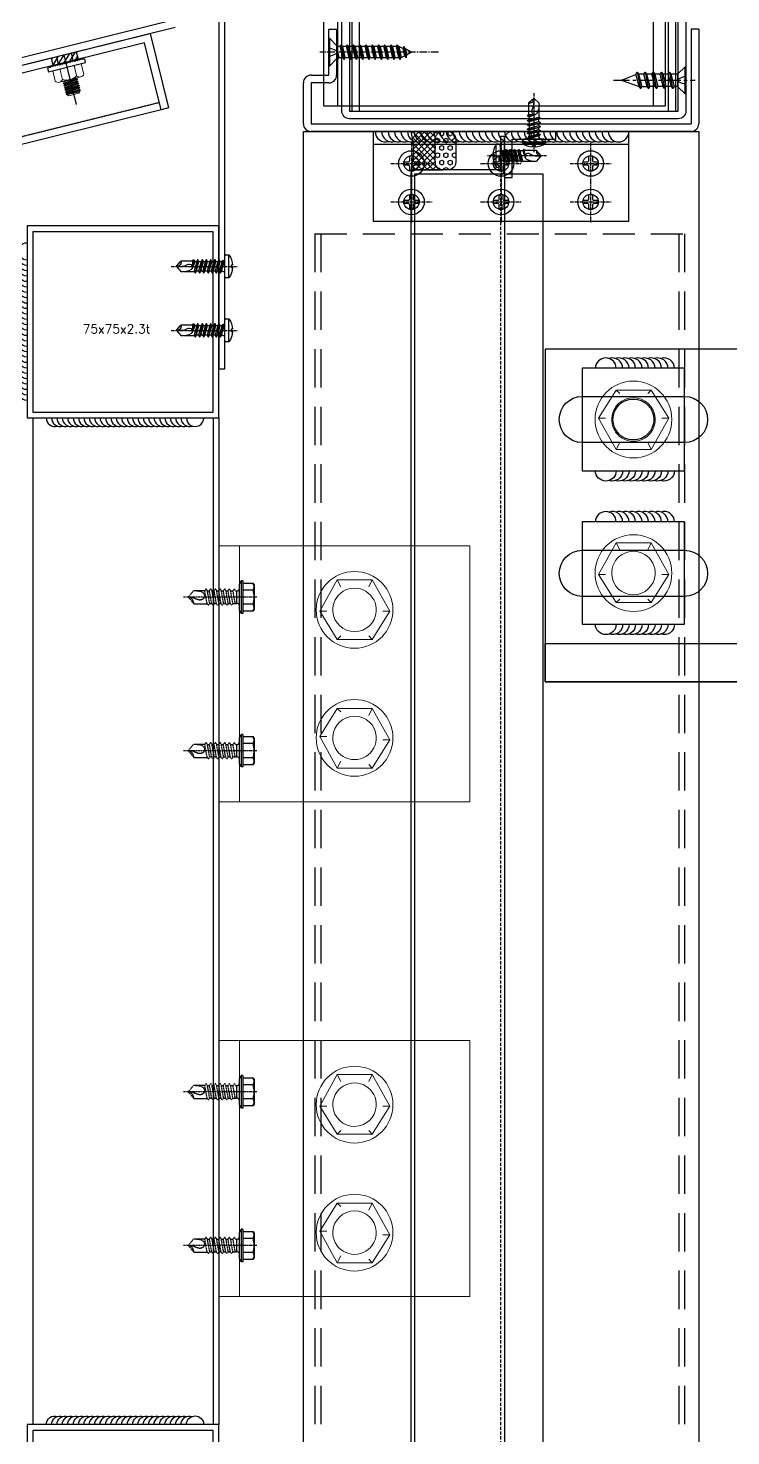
# Model space of a CAD drawing. Extents: x -3378 to 102197, y -3799 to 48702.
# Drawn here: x 85750 to 86024, y 28489 to 29038 of the extents above; entities that cross this region are included whole.
import ezdxf

# ---------------------------------------------------------------- set-up
doc = ezdxf.new("R2010")
doc.units = 0
for name, pattern in [('CEN1', [9, 6, -1, 1, -1]), ('CENTER', [2, 1.25, -0.25, 0.25, -0.25]), ('HIDDEN', [0.375, 0.25, -0.125])]:
    doc.linetypes.add(name, pattern=pattern)
for name, color, linetype in [('11', 11, 'Continuous'), ('24WELD', 55, 'Continuous'), ('3', 3, 'Continuous'), ('4', 4, 'Continuous'), ('6', 6, 'Continuous'), ('AC-CL', 14, 'CENTER'), ('AC-HIDDEN', 8, 'HIDDEN'), ('ARR', 6, 'Continuous'), ('BCM-DIM', 54, 'Continuous'), ('BCM-draft', 252, 'Continuous'), ('BCM-EXT', 2, 'Continuous'), ('BCM-SIL', 8, 'Continuous'), ('CENTER', 4, 'CENTER'), ('CL', 14, 'CENTER'), ('GM_SECT_15', 15, 'Continuous'), ('REFL', 8, 'Continuous'), ('不鏽鋼板S.S.PANEL', 30, 'Continuous'), ('填縫物 SEALANT', 1, 'Continuous'), ('泡棉', 8, 'Continuous'), ('矽利康', 9, 'Continuous'), ('螺絲 固定五金 FASTENERS', 124, 'Continuous'), ('螺絲、螺栓', 4, 'Continuous'), ('視覺模型鋁擠型暫替', 4, 'Continuous'), ('金屬面材 METAL PANEL', 2, 'Continuous'), ('隔熱材 INSULATION', 9, 'HIDDEN'), ('隱藏線 HIDDEN', 8, 'HIDDEN')]:
    doc.layers.add(name, color=color, linetype=linetype)
doc.layers.add('12', color=3, linetype='Continuous', lineweight=9)
doc.layers.add('BCM-STL', color=1, linetype='Continuous', lineweight=5)
doc.layers.add('不顯示', color=254, linetype='Continuous', plot=False)
doc.styles.add('DIM', font='simplex.shx', dxfattribs={"bigfont": 'chineset.shx'})

# ---------------------------------------------------------------- blocks, each defined once
blk = doc.blocks.new('A$C20AE7E0D')
at = {"layer": 'ARR', "color": 0, "linetype": 'CENTER', "ltscale": 0.87}
blk.add_line((21, 0), (-5.1, 0), dxfattribs=at)
at = {"layer": 'ARR', "color": 0, "linetype": 'ByBlock', "ltscale": 0.3}
for p, q in [((-1.61, -4.5), (-1.61, 4.5)), ((0.5, 2.24), (1.14, 1.9)), ((0.72, 2.13), (1.65, -2.5)), ((1.89, 1.9), (1.14, 1.9)), ((2.24, 2.5), (3.24, -2.5)), ((3.48, 1.9), (2.73, 1.9)), ((3.83, 2.5), (4.83, -2.5)), ((5.07, 1.9), (4.32, 1.9)), ((5.42, 2.5), (6.42, -2.5)), ((6.81, 1.9), (5.91, 1.9)), ((7.16, 2.5), (8.16, -2.5)), ((8.4, 1.9), (7.65, 1.9)), ((8.75, 2.5), (9.75, -2.5)), ((10.14, 1.9), (9.24, 1.9)), ((10.49, 2.5), (11.49, -2.5)), ((11.73, 1.9), (10.98, 1.9)), ((12.08, 2.5), (12.7, -0.6)), ((17.12, 2.1), (12.46, 2.1)), ((18.83, 0.06), (17.12, 2.1)), ((18.83, 0.06), (18.95, 0.06)), ((19, -0.01), (19, 0.01)), ((2.14, -1.9), (2.89, -1.9)), ((3.73, -1.9), (4.48, -1.9)), ((5.32, -1.9), (6.07, -1.9)), ((6.91, -1.9), (7.81, -1.9)), ((8.65, -1.9), (9.4, -1.9)), ((10.24, -1.9), (11.14, -1.9)), ((11.87, -2.1), (15.91, -2.1)), ((18.83, -0.06), (17.12, -2.1)), ((18.83, -0.06), (18.95, -0.06))]:
    blk.add_line(p, q, dxfattribs=at)
blk.add_lwpolyline([(-2.98, -0.5, 0.134476), (-1.61, -4.5), (-0.58, -4.5, 0.198912), (-0.44, -4.44), (-0.06, -4.06, 0.198912), (0, -3.92), (0, 3.92, 0.198912), (-0.06, 4.06), (-0.44, 4.44, 0.198912), (-0.58, 4.5), (-1.61, 4.5, 0.134562), (-2.98, 0.5), (-2.48, 0.5), (-2.48, -0.5), (-2.98, -0.5)], format="xyb", dxfattribs=at)
blk.add_lwpolyline([(1.14, 1.9), (2.14, -1.9), (1.8, -2.5), (1.65, -2.5), (1.3, -1.9), (0.3, 1.9), (0.5, 2.24)], dxfattribs=at)
for points in [[(3.24, -2.5), (2.89, -1.9), (1.89, 1.9), (2.24, 2.5), (2.39, 2.5), (2.73, 1.9), (3.73, -1.9), (3.39, -2.5)], [(4.83, -2.5), (4.48, -1.9), (3.48, 1.9), (3.83, 2.5), (3.98, 2.5), (4.32, 1.9), (5.32, -1.9), (4.98, -2.5)], [(6.42, -2.5), (6.07, -1.9), (5.07, 1.9), (5.42, 2.5), (5.57, 2.5), (5.91, 1.9), (6.91, -1.9), (6.57, -2.5)], [(8.16, -2.5), (7.81, -1.9), (6.81, 1.9), (7.16, 2.5), (7.31, 2.5), (7.65, 1.9), (8.65, -1.9), (8.31, -2.5)], [(9.75, -2.5), (9.4, -1.9), (8.4, 1.9), (8.75, 2.5), (8.9, 2.5), (9.24, 1.9), (10.24, -1.9), (9.9, -2.5)], [(11.49, -2.5), (11.14, -1.9), (10.14, 1.9), (10.49, 2.5), (10.64, 2.5), (10.98, 1.9), (11.98, -1.9), (11.64, -2.5)], [(12.08, 2.5), (11.73, 1.9), (12.7, -0.6), (12.46, 2.1), (12.23, 2.5)]]:
    blk.add_lwpolyline(points, close=True, dxfattribs=at)
for centre, radius, start, end in [((0.67, 3.07), 0.874, 220.3388, 257.7802), ((13.86, -0.29), 1.2, 56.152, 236.152), ((17.85, 6.88), 7.01, 241.6458, 278.008), ((18.9, 1.75), 1.82, 168.8617, 267.6865), ((18.95, 0.01), 0.05, 0, 90), ((1.17, -3.34), 1.44, 84.7312, 144.22), ((16.52, 4.88), 7.01, 241.6458, 274.9541), ((18.95, -0.01), 0.05, 270, 0)]:
    blk.add_arc(centre, radius, start, end, dxfattribs=at)
blk = doc.blocks.new('*U77')
at = {"color": 0, "linetype": 'ByBlock'}
blk.add_blockref('A$C20AE7E0D', (0, 0), dxfattribs=at)
blk = doc.blocks.new('*u55')
at = {"layer": '泡棉'}
h = blk.add_hatch(dxfattribs=at)
h.set_pattern_fill('HEX', color=256, scale=0.3)
h.set_pattern_definition([(0, (-4141.5022, 978.2385), (0, 1.6497784), [0.9525, -1.905]), (120, (-4141.5022, 978.2385), (-1.42875, -0.8248892), [0.9525, -1.905]), (60, (-4140.5497, 978.2385), (-1.42875, 0.8248892), [0.9525, -1.905])])
edge = h.paths.add_edge_path()
edge.add_line((-12, 9.53), (-3, 9.53))
edge.add_arc((-3, 12.53), 3, 270, 360)
edge.add_line((0, 12.53), (0, 14.53))
edge.add_arc((-3, 14.53), 3, 0, 90)
edge.add_line((-3, 17.53), (-12, 17.53))
edge.add_arc((-12, 14.53), 3, 90, 180)
edge.add_line((-15, 14.53), (-15, 12.53))
edge.add_arc((-12, 12.53), 3, 180, 270)
at = {"layer": '矽利康'}
h = blk.add_hatch(dxfattribs=at)
h.set_pattern_fill('ANSI37', color=256, scale=0.5, style=0)
h.set_pattern_definition([(45, (-4141.5022, 978.2385), (-1.122532, 1.122532), []), (135, (-4141.5022, 978.2385), (-1.122532, -1.122532), [])])
edge = h.paths.add_edge_path()
edge.add_arc((-7.73, -32.06), 32.98, 76.4372, 103.5628)
edge.add_arc((-16.6, 1.13), 1.6, 315, 360)
edge.add_line((-15, 1.13), (-15, 12.53))
edge.add_arc((-12, 12.53), 3, 180, 270)
edge.add_line((-12, 9.53), (-3, 9.53))
edge.add_arc((-3, 12.53), 3, 270, 360)
edge.add_line((0, 12.53), (0, 0))
at = {"layer": '泡棉'}
blk.add_lwpolyline([(-12, 9.53), (-3, 9.53, 0.414214), (0, 12.53), (0, 14.53, 0.414214), (-3, 17.53), (-12, 17.53, 0.414214), (-15, 14.53), (-15, 12.53, 0.414214)], format="xyb", close=True, dxfattribs=at)
at = {"layer": '矽利康'}
blk.add_lwpolyline([(0, 0, 0.118914), (-15.47, 0, 0.198912), (-15, 1.13), (-15, 12.53, 0.414214), (-12, 9.53), (-3, 9.53, 0.414214), (0, 12.53)], format="xyb", close=True, dxfattribs=at)
blk = doc.blocks.new('M5x16圓頭自攻')
at = {"layer": 'ARR', "color": 0, "linetype": 'CENTER', "ltscale": 0.87}
blk.add_line((18, 0), (-5.1, 0), dxfattribs=at)
at = {"layer": 'ARR', "color": 0, "linetype": 'ByBlock', "ltscale": 0.3}
for p, q in [((-1.61, -4.5), (-1.61, 4.5)), ((0.5, 2.24), (1.14, 1.9)), ((0.72, 2.13), (1.65, -2.5)), ((1.89, 1.9), (1.14, 1.9)), ((2.24, 2.5), (3.24, -2.5)), ((3.48, 1.9), (2.73, 1.9)), ((3.83, 2.5), (4.83, -2.5)), ((5.07, 1.9), (4.32, 1.9)), ((5.42, 2.5), (6.42, -2.5)), ((6.81, 1.9), (5.91, 1.9)), ((7.16, 2.5), (8.16, -2.5)), ((8.4, 1.9), (7.65, 1.9)), ((8.73, 1.9), (7.98, 1.9)), ((9.08, 2.5), (9.7, -0.6)), ((14.12, 2.1), (9.46, 2.1)), ((15.83, 0.06), (14.12, 2.1)), ((15.83, 0.06), (15.95, 0.06)), ((16, -0.01), (16, 0.01)), ((2.14, -1.9), (2.89, -1.9)), ((3.73, -1.9), (4.48, -1.9)), ((5.32, -1.9), (6.07, -1.9)), ((6.91, -1.9), (7.81, -1.9)), ((8.54, -2.1), (12.91, -2.1)), ((15.83, -0.06), (14.12, -2.1)), ((15.83, -0.06), (15.95, -0.06))]:
    blk.add_line(p, q, dxfattribs=at)
blk.add_lwpolyline([(-2.98, -0.5, 0.134476), (-1.61, -4.5), (-0.58, -4.5, 0.198912), (-0.44, -4.44), (-0.06, -4.06, 0.198912), (0, -3.92), (0, 3.92, 0.198912), (-0.06, 4.06), (-0.44, 4.44, 0.198912), (-0.58, 4.5), (-1.61, 4.5, 0.134562), (-2.98, 0.5), (-2.48, 0.5), (-2.48, -0.5), (-2.98, -0.5)], format="xyb", dxfattribs=at)
blk.add_lwpolyline([(1.14, 1.9), (2.14, -1.9), (1.8, -2.5), (1.65, -2.5), (1.3, -1.9), (0.3, 1.9), (0.5, 2.24)], dxfattribs=at)
for points in [[(3.24, -2.5), (2.89, -1.9), (1.89, 1.9), (2.24, 2.5), (2.39, 2.5), (2.73, 1.9), (3.73, -1.9), (3.39, -2.5)], [(4.83, -2.5), (4.48, -1.9), (3.48, 1.9), (3.83, 2.5), (3.98, 2.5), (4.32, 1.9), (5.32, -1.9), (4.98, -2.5)], [(6.42, -2.5), (6.07, -1.9), (5.07, 1.9), (5.42, 2.5), (5.57, 2.5), (5.91, 1.9), (6.91, -1.9), (6.57, -2.5)], [(8.16, -2.5), (7.81, -1.9), (6.81, 1.9), (7.16, 2.5), (7.31, 2.5), (7.65, 1.9), (8.65, -1.9), (8.31, -2.5)], [(9.08, 2.5), (8.73, 1.9), (9.7, -0.6), (9.46, 2.1), (9.23, 2.5)]]:
    blk.add_lwpolyline(points, close=True, dxfattribs=at)
for centre, radius, start, end in [((0.67, 3.07), 0.874, 220.3388, 257.7802), ((10.86, -0.29), 1.2, 56.152, 236.152), ((14.85, 6.88), 7.01, 241.6458, 278.008), ((15.9, 1.75), 1.82, 168.8617, 267.6865), ((15.95, 0.01), 0.05, 0, 90), ((1.17, -3.34), 1.44, 84.7312, 144.22), ((13.52, 4.88), 7.01, 241.6458, 274.9541), ((15.95, -0.01), 0.05, 270, 0)]:
    blk.add_arc(centre, radius, start, end, dxfattribs=at)
blk = doc.blocks.new('*U255')
blk.add_blockref('M5x16圓頭自攻', (0, 0))
blk = doc.blocks.new('*U748')
at = {"layer": 'BCM-draft', "linetype": 'HIDDEN', "ltscale": 5}
blk.add_line((16.6, 35), (646.73, 35), dxfattribs=at)
at = {"layer": 'BCM-draft'}
blk.add_lwpolyline([(16.6, 36.6), (646.73, 36.6)], dxfattribs=at)
at = {"layer": '不鏽鋼板S.S.PANEL'}
blk.add_lwpolyline([(648.33, 1.6), (648.33, 35), (661.33, 35), (661.33, 36.6), (648.33, 36.6, 0.414214), (646.73, 35), (646.73, 1.6), (16.6, 1.6), (16.6, 35, 0.414214), (15, 36.6), (2, 36.6), (2, 35), (15, 35), (15, 1.6, 0.414214), (16.6, 0), (646.73, 0, 0.414214)], format="xyb", close=True, dxfattribs=at)
at = {"layer": '金屬面材 METAL PANEL'}
blk.add_lwpolyline([(18, 39.6), (3, 39.6), (3, 56.6), (0, 56.6), (0, 39.6, 0.414214), (3, 36.6), (18, 36.6)], format="xyb", close=True, dxfattribs=at)
at = {"layer": '隔熱材 INSULATION', "const_width": 0.2}
blk.add_lwpolyline([(646.73, 35), (646.73, 51.6), (16.6, 51.6), (16.6, 35)], dxfattribs=at)
at = {"layer": '隔熱材 INSULATION'}
blk.add_lwpolyline([(646.73, 1.6), (16.6, 1.6), (16.6, 51.6), (646.73, 51.6)], close=True, dxfattribs=at)
at = {"layer": '填縫物 SEALANT', "extrusion": (0, 0, -1), "zscale": -1}
blk.add_blockref('*u55', (0, 0), dxfattribs=at)
at = {"layer": '螺絲 固定五金 FASTENERS'}
for p, rotation in [((3, 48.1), 180), ((9.5, 35), 90)]:
    blk.add_blockref('*U255', p, dxfattribs=dict(at, rotation=rotation))
blk = doc.blocks.new('*u927')
at = {"layer": 'CENTER', "color": 0, "ltscale": 5}
blk.add_line((28.28, 0), (-3.62, 0), dxfattribs=at)
at = {"layer": '螺絲、螺栓', "color": 0, "linetype": 'ByBlock', "ltscale": 0.2}
for p, q in [((0.3, 5.3), (0.3, -5.3)), ((3.1, 2.5), (3.1, -2.5)), ((3.1, 2.39), (4.64, 2.39)), ((5.08, 3.15), (6.34, -3.15)), ((5.7, 2.39), (7.79, 2.39)), ((8.23, 3.15), (9.49, -3.15)), ((8.85, 2.39), (10.94, 2.39)), ((11.38, 3.15), (12.64, -3.15)), ((12, 2.39), (14.09, 2.39)), ((14.53, 3.15), (15.79, -3.15)), ((17.24, 2.39), (15.15, 2.39)), ((17.68, 3.15), (18.94, -3.15)), ((18.17, 2.61), (24.84, 0.24)), ((3.1, -2.39), (5.9, -2.39)), ((6.96, -2.39), (9.05, -2.39)), ((10.11, -2.39), (12.2, -2.39)), ((13.26, -2.39), (15.35, -2.39)), ((16.41, -2.39), (18.5, -2.39)), ((24.84, -0.23), (19.52, -2.25))]:
    blk.add_line(p, q, dxfattribs=at)
blk.add_lwpolyline([(3.1, -2.5), (0.3, -5.3), (0, -5.3), (0, 5.3), (0.3, 5.3), (3.1, 2.5)], dxfattribs=at)
blk.add_lwpolyline([(0, 1.61, -0.048054), (2.67, 0.68, -0.292428), (3.1, 0, -0.292428), (2.67, -0.68, -0.048054), (0, -1.61, -0.048054)], format="xyb", dxfattribs=at)
for points in [[(6.34, -3.15), (5.9, -2.39), (4.64, 2.39), (5.08, 3.15), (5.27, 3.15), (5.7, 2.39), (6.96, -2.39), (6.53, -3.15)], [(9.49, -3.15), (9.05, -2.39), (7.79, 2.39), (8.23, 3.15), (8.42, 3.15), (8.85, 2.39), (10.11, -2.39), (9.68, -3.15)], [(12.64, -3.15), (12.2, -2.39), (10.94, 2.39), (11.38, 3.15), (11.57, 3.15), (12, 2.39), (13.26, -2.39), (12.83, -3.15)], [(15.79, -3.15), (15.35, -2.39), (14.09, 2.39), (14.53, 3.15), (14.72, 3.15), (15.15, 2.39), (16.41, -2.39), (15.98, -3.15)], [(18.94, -3.15), (18.5, -2.39), (17.24, 2.39), (17.68, 3.15), (17.87, 3.15), (18.3, 2.39), (19.56, -2.39), (19.13, -3.15)]]:
    blk.add_lwpolyline(points, close=True, dxfattribs=at)
blk.add_arc((24.75, 0), 0.252, 292.1627, 69.4623, dxfattribs=at)
blk = doc.blocks.new('*U929')
blk.add_blockref('*u927', (0, 0))
blk = doc.blocks.new('下水槽料')
at = {"layer": 'BCM-DIM', "linetype": 'Continuous'}
h = blk.add_hatch(dxfattribs=at)
h.set_pattern_fill('ANSI37', color=256, scale=10, angle=45)
h.set_pattern_definition([(90, (-95148.0597, -997857.4866), (-1.25, 0), []), (180, (-95148.0597, -997857.4866), (-1e-16, -1.25), [])])
h.paths.add_polyline_path([(-154.38, 0), (-162.38, 0), (-162.38, -22), (-154.38, -22)])
at = {"layer": '泡棉'}
h = blk.add_hatch(dxfattribs=at)
h.set_pattern_fill('HEX', color=256, scale=0.3, angle=90)
h.set_pattern_definition([(90, (0.1197, -78.6612), (-1.649778, 1e-16), [0.9525, -1.905]), (210, (0.1197, -78.6612), (0.824889, -1.42875), [0.9525, -1.905]), (150, (0.1197, -77.7087), (-0.824889, -1.42875), [0.9525, -1.905])])
h.paths.add_polyline_path([(-154.38, -22), (-162.38, -22), (-162.38, -37), (-154.38, -37)])
at = {"layer": 'BCM-DIM', "linetype": 'Continuous'}
for p, q in [((-154.5, 0), (-162.5, 0)), ((-154.38, -22), (-162.38, -22))]:
    blk.add_line(p, q, dxfattribs=at)
at = {"layer": '泡棉'}
blk.add_lwpolyline([(-154.38, -37), (-162.38, -37), (-162.38, -22), (-154.38, -22)], close=True, dxfattribs=at)
at = {"layer": '視覺模型鋁擠型暫替', "linetype": 'Continuous'}
for points in [[(-8, -17.18), (-5, -14.5), (-5, -20)], [(-8, -22.82), (-5, -25.5), (-5, -20)]]:
    blk.add_lwpolyline(points, dxfattribs=at)
at = {"layer": '視覺模型鋁擠型暫替', "color": 7, "linetype": 'Continuous'}
for centre, radius, start, end in [((-135.5, -8), 3, 90, 180), ((-9, -8), 3, 0, 90), ((-135.5, -8), 2, 90, 180), ((-135.5, -8), 1, 90, 180), ((-9, -8), 2, 0, 90), ((-9, -8), 1, 0, 90)]:
    blk.add_arc(centre, radius, start, end, dxfattribs=at)
at = {"layer": '金屬面材 METAL PANEL'}
blk.add_lwpolyline([(-3, -40), (-3, -40), (-3, -40), (-3, -3), (-151.5, -3), (-151.5, -19), (-144.5, -19, -0.414214), (-141.5, -22), (-141.5, -40), (-144.5, -40), (-144.5, -40), (-141.5, -40), (-141.5, -40), (-144.5, -40), (-144.5, -22), (-151.5, -22, -0.414214), (-154.5, -19), (-154.5, -3, -0.414214), (-151.5, 0), (-3, 0, -0.414214), (0, -3), (0, -40), (-3, -40), (-3, -40), (-3, -40)], format="xyb", dxfattribs=at)
for points in [[(-132.5, -92.01), (-132.5, -8), (-12, -8), (-12, -92.01), (-9, -92.01), (-9, -8, 0.414214), (-12, -5), (-132.5, -5, 0.414214), (-135.5, -8), (-135.5, -92.01)], [(-5, -8), (-5, -92.01, -0.414214), (-8, -95.01), (-136.5, -95.01, -0.414214), (-139.5, -92.01), (-139.5, -8), (-136.5, -8), (-136.5, -92.01), (-8, -92.01), (-8, -8)]]:
    blk.add_lwpolyline(points, format="xyb", close=True, dxfattribs=at)
at = {"layer": '螺絲 固定五金 FASTENERS', "rotation": 180}
blk.add_blockref('*U929', (-5, -20), dxfattribs=at)
blk = doc.blocks.new('上水槽料')
at = {"layer": '金屬面材 METAL PANEL'}
for p, q in [((-144.52, 40), (-141.5, 40)), ((-144.5, 22), (-144.52, 40)), ((-141.5, 40), (-141.5, 22)), ((0, 40), (0, 3)), ((-151.5, 22), (-144.5, 22)), ((-154.5, 3), (-154.5, 19)), ((-144.5, 19), (-151.5, 19)), ((-151.5, 19), (-151.5, 3)), ((-151.5, 3), (-3, 3)), ((-3, 0), (-151.5, 0))]:
    blk.add_line(p, q, dxfattribs=at)
blk.add_lwpolyline([(0, 40), (-3, 40), (-3, 3)], dxfattribs=at)
for centre, start, end in [((-151.5, 19), 90, 180), ((-144.5, 22), 270, 0), ((-151.5, 3), 180, 270), ((-3, 3), 270, 0)]:
    blk.add_arc(centre, 3, start, end, dxfattribs=at)
at = {"layer": '螺絲 固定五金 FASTENERS', "rotation": 180}
blk.add_blockref('*U929', (-5, 20), dxfattribs=at)
blk = doc.blocks.new('*U35')
blk.add_lwpolyline([(1.22, 0.68), (2.48, 0.68, -0.398336), (3.02, 0.16, -0.027263), (3.02, -0.16, -0.398336), (2.48, -0.68), (1.22, -0.68, 0.414214), (0.68, -1.22), (0.68, -2.48, -0.398336), (0.16, -3.02, -0.027263), (-0.16, -3.02, -0.398336), (-0.68, -2.48), (-0.68, -1.22, 0.414214), (-1.22, -0.68), (-2.48, -0.68, -0.398336), (-3.02, -0.16, -0.027263), (-3.02, 0.16, -0.398336), (-2.48, 0.68), (-1.22, 0.68, 0.414214), (-0.68, 1.22), (-0.68, 2.48, -0.398336), (-0.16, 3.02, -0.027263), (0.16, 3.02, -0.398336), (0.68, 2.48), (0.68, 1.22, 0.414214)], format="xyb", close=True)
blk.add_circle((0, 0), 5)
at = {"layer": 'CL'}
for p, q in [((0, 8.04), (0, -8.04)), ((-8.04, 0), (8.04, 0))]:
    blk.add_line(p, q, dxfattribs=at)
blk = doc.blocks.new('圓孔6mm')
at = {"layer": '視覺模型鋁擠型暫替', "color": 6, "linetype": 'Continuous'}
blk.add_circle((0, 0), 3, dxfattribs=at)
at = {"layer": 'BCM-draft'}
blk.add_blockref('*U35', (0, 0), dxfattribs=at)
blk = doc.blocks.new('下水槽料托架4t')
at = {"layer": '金屬面材 METAL PANEL', "linetype": 'Continuous'}
for p, q in [((73.25, 0), (-60.43, 0)), ((-60.43, 0, 0), (-60.43, -80, 0)), ((-54.96, 0), (-54.96, -80)), ((68.39, 0), (68.39, -80)), ((73.25, -80), (73.25, 0)), ((-60.43, -80), (73.25, -80))]:
    blk.add_line(p, q, dxfattribs=at)
at = {"layer": '視覺模型鋁擠型暫替', "linetype": 'Continuous'}
for p in [(-33.43, -7.5), (6.57, -7.5), (46.54, -7.5), (-33.43, -22.5), (6.57, -22.5), (46.54, -22.5)]:
    blk.add_blockref('圓孔6mm', p, dxfattribs=at)
blk = doc.blocks.new('*U51')
for centre, end in [((-93.95, 3.05), 286.3529), ((-91.45, 2.96), 286.3529), ((-88.95, 2.88), 286.3529), ((-86.45, 2.8), 286.3529), ((-83.96, 2.72), 286.3529), ((-81.46, 2.64), 286.3529), ((-78.96, 2.56), 286.3529), ((-76.46, 2.48), 286.3529), ((-73.96, 2.4), 286.3529), ((-71.46, 2.32), 286.3529), ((-68.96, 2.24), 286.3529), ((-66.47, 2.15), 286.3529), ((-63.97, 2.07), 286.3529), ((-61.47, 1.99), 286.3529), ((-58.97, 1.91), 286.3529), ((-56.47, 1.83), 286.3529), ((-53.97, 1.75), 286.3529), ((-51.47, 1.67), 286.3529), ((-48.97, 1.59), 286.3529), ((-46.48, 1.51), 286.3529), ((-43.98, 1.43), 286.3529), ((-41.48, 1.34), 286.3529), ((-38.98, 1.26), 286.3529), ((-36.48, 1.18), 286.3529), ((-33.98, 1.1), 286.3529), ((-31.48, 1.02), 286.3529), ((-28.98, 0.94), 286.3529), ((-26.49, 0.86), 286.3529), ((-23.99, 0.78), 286.3529), ((-21.49, 0.7), 286.3529), ((-18.99, 0.62), 286.3529), ((-16.49, 0.53), 286.3529), ((-13.99, 0.45), 286.3529), ((-11.49, 0.37), 286.3529), ((-9, 0.29), 286.3529), ((-6.5, 0.21), 286.3529), ((-4, 0.13), 358.1431)]:
    blk.add_arc(centre, 4, 178.1431, end)
blk = doc.blocks.new('上橫料托架4t-2')
at = {"layer": '視覺模型鋁擠型暫替', "color": 6, "linetype": 'HIDDEN'}
blk.add_line((7.45, -5), (107.45, -5), dxfattribs=at)
blk.add_lwpolyline([(7.45, -35), (107.45, -35), (107.45, 0), (7.45, 0)], close=True, dxfattribs=at)
at = {"layer": '24WELD', "xscale": 1.012500000000001, "yscale": 1.012500000000001, "zscale": 1.012500000000001, "rotation": 1.856937198354216}
blk.add_blockref('*U51', (107.45, 0), dxfattribs=at)
at = {"layer": '視覺模型鋁擠型暫替', "linetype": 'HIDDEN'}
for p in [(22.45, -12.5), (57.45, -12.5), (92.45, -12.5), (22.45, -27.5), (57.45, -27.5), (92.45, -27.5)]:
    blk.add_blockref('圓孔6mm', p, dxfattribs=at)
blk = doc.blocks.new('*U176')
for p, q in [((-6.35, 1.3), (6.35, 1.3)), ((-6.35, 1.3), (-6.35, 0.65)), ((-5.05, 0), (-6.35, 0.65)), ((-2.75, 5.32), (-2.75, 1.3)), ((2.75, 5.32), (2.75, 1.3)), ((6.35, 0.65), (5.05, 0)), ((6.35, 1.3), (6.35, 0.65)), ((5.05, 0), (-5.05, 0))]:
    blk.add_line(p, q)
blk.add_lwpolyline([(5.5, 5.29, 0.313407), (2.78, 5.31, 0.149243), (-2.78, 5.31, 0.313407), (-5.5, 5.29)], format="xyb")
blk.add_lwpolyline([(-5.5, 1.3), (-5.5, 5.3), (-4.76, 5.73), (4.76, 5.73), (5.5, 5.3), (5.5, 1.3)])
at = {"layer": 'AC-CL'}
blk.add_line((0, 6.82), (0, -21.9), dxfattribs=at)
at = {"layer": 'AC-HIDDEN'}
for p, q in [((-2.44, -1.5), (-3.12, -1.9)), ((-3.12, -1.9), (-3.12, -2.12)), ((-3.12, -2.12), (-2.44, -2.52)), ((-2.44, -3.44), (-3.12, -3.84)), ((-3.12, -3.84), (-3.12, -4.07)), ((-3.12, -4.07), (-2.44, -4.46)), ((-2.44, -5.26), (-3.12, -5.65)), ((2.44, -1), (-2.44, -1)), ((2.44, -1), (-2.44, -1)), ((2.44, -1.61), (-2.44, -2.52)), ((-2.44, -3.44), (-2.44, -2.52)), ((2.44, -2.54), (-2.44, -3.44)), ((2.44, -3.55), (-2.44, -4.46)), ((2.44, -4.35), (-2.44, -5.26)), ((-2.44, -5.26), (-2.44, -4.46)), ((2.44, -5.37), (-2.44, -6.28)), ((2.44, -2.54), (2.44, -1)), ((2.44, -2.54), (3.12, -2.93)), ((3.12, -3.16), (2.44, -3.55)), ((2.44, -4.35), (2.44, -3.55)), ((2.44, -4.35), (3.12, -4.75)), ((3.12, -4.97), (2.44, -5.37)), ((2.44, -6.17), (2.44, -5.37)), ((3.12, -2.93), (3.12, -3.16)), ((3.12, -4.75), (3.12, -4.97)), ((-3.12, -5.65), (-3.12, -5.88)), ((-3.12, -5.88), (-2.44, -6.28)), ((-2.44, -7.07), (-3.12, -7.47)), ((-3.12, -7.47), (-3.12, -7.69)), ((-3.12, -7.69), (-2.44, -8.09)), ((-2.44, -8.89), (-3.12, -9.28)), ((-3.12, -9.28), (-3.12, -9.51)), ((-3.12, -9.51), (-2.44, -9.9)), ((-2.44, -10.7), (-3.12, -11.1)), ((2.44, -6.17), (-2.44, -7.07)), ((2.44, -7.18), (-2.44, -8.09)), ((2.44, -7.98), (-2.44, -8.89)), ((-2.44, -8.89), (-2.44, -8.09)), ((2.44, -9), (-2.44, -9.9)), ((2.44, -9.79), (-2.44, -10.7)), ((2.44, -10.81), (-2.44, -11.72)), ((3.12, -6.56), (2.44, -6.17)), ((3.12, -6.79), (2.44, -7.18)), ((2.44, -7.98), (3.12, -8.37)), ((3.12, -8.6), (2.44, -9)), ((2.44, -9.79), (2.44, -9)), ((2.44, -9.79), (3.12, -10.19)), ((3.12, -10.42), (2.44, -10.81)), ((3.12, -6.56), (3.12, -6.79)), ((3.12, -8.37), (3.12, -8.6)), ((3.12, -10.19), (3.12, -10.42)), ((-3.12, -11.1), (-3.12, -11.32)), ((-3.12, -11.32), (-2.44, -11.72)), ((-2.44, -12.51), (-3.12, -12.91)), ((-3.12, -12.91), (-3.12, -13.14)), ((-3.12, -13.14), (-2.44, -13.53)), ((-2.6, -17.84), (-2.6, -13.44)), ((-2.6, -17.84), (-2.33, -15.06)), ((2.44, -11.61), (-2.44, -12.51)), ((-2.44, -12.51), (-2.44, -11.72)), ((2.44, -12.62), (-2.44, -13.53)), ((2.44, -11.61), (3.12, -12)), ((3.12, -12.23), (2.44, -12.62)), ((2.6, -17.78), (2.6, -12.53)), ((3.12, -12), (3.12, -12.23)), ((0, -20), (-2.6, -17.84)), ((2.6, -17.78), (0, -20))]:
    blk.add_line(p, q, dxfattribs=at)
for points in [[(-2.44, -1.5), (-2.44, -1)], [(-2.44, -7.07), (-2.44, -6.28)], [(-2.44, -10.7), (-2.44, -9.9)], [(2.44, -7.98), (2.44, -7.18)], [(2.44, -11.61), (2.44, -10.81)], [(-2.33, -15.06), (-1.62, -14.11), (-1.34, -13.92), (-1.09, -13.79), (-0.87, -13.7), (-0.67, -13.66), (-0.5, -13.65), (-0.35, -13.66), (-0.2, -13.69), (-0.07, -13.72), (0.05, -13.76), (0.16, -13.8), (0.27, -13.85), (0.37, -13.9), (0.46, -13.96), (0.54, -14.02), (0.61, -14.08), (0.67, -14.14), (0.73, -14.21), (0.78, -14.29), (0.83, -14.36), (0.87, -14.44), (0.91, -14.52), (0.95, -14.61), (0.98, -14.69), (1.02, -14.78), (1.05, -14.87), (1.08, -14.96), (1.11, -15.06), (1.13, -15.16), (1.15, -15.27), (1.16, -15.38), (1.15, -15.5), (1.14, -15.63), (1.12, -15.77), (1.09, -15.91), (1.05, -16.07), (1, -16.22), (0.95, -16.38), (0.89, -16.55), (0.83, -16.72), (0.76, -16.89), (0.69, -17.07), (0.62, -17.25), (0.55, -17.43), (0.47, -17.62), (0.4, -17.8), (0.33, -17.98), (0.25, -18.17), (0.18, -18.36), (0.12, -18.56), (0.06, -18.8), (0.02, -19.1), (0, -19.47), (-0.01, -19.94), (0, -20)], [(2.6, -17.78), (2.1, -17.86), (1.53, -18.09), (1.1, -18.3), (0.79, -18.5), (0.55, -18.73), (0.35, -19.02), (0.16, -19.39), (0, -20)]]:
    blk.add_lwpolyline(points, dxfattribs=at)
for centre, start, end in [((-3.44, -1), 0, 90), ((-3.44, -1), 0, 90), ((3.44, -1), 90, 180), ((3.44, -1), 90, 180)]:
    blk.add_arc(centre, 1, start, end, dxfattribs=at)
at = {"layer": 'REFL'}
blk.add_line((-6.35, 0.65), (6.35, 0.65), dxfattribs=at)
blk = doc.blocks.new('*U59')
for centre, end in [((-0.21, -6.5), 16.3529), ((-0.13, -4), 88.1431), ((-0.37, -11.49), 16.3529), ((-0.29, -9), 16.3529), ((-0.53, -16.49), 16.3529), ((-0.45, -13.99), 16.3529), ((-0.7, -21.49), 16.3529), ((-0.62, -18.99), 16.3529), ((-0.86, -26.49), 16.3529), ((-0.78, -23.99), 16.3529)]:
    blk.add_arc(centre, 4, 268.1431, end)
blk = doc.blocks.new('掛件用鐵件')
at = {"color": 0, "linetype": 'Continuous', "lineweight": 0, "elevation": 0, "flags": 128}
for points in [[(-39.1, -111.94), (-32.25, -100.98)], [(-32.25, -100.98), (-18.55, -100.98)], [(-30.88, -102.35), (-32.25, -100.98)], [(-19.92, -102.35), (-18.55, -100.98)], [(-18.55, -100.98), (-11.7, -111.94)], [(-32.25, -124.27), (-39.1, -111.94)], [(-36.36, -111.94), (-39.1, -111.94)], [(-11.7, -111.94), (-18.55, -124.27)], [(-14.44, -111.94), (-11.7, -111.94)], [(-32.25, -124.27), (-30.88, -121.53)], [(-18.55, -124.27), (-32.25, -124.27)], [(-19.92, -121.53), (-18.55, -124.27)], [(-32.25, -160.73), (-39.1, -173.06)], [(-18.55, -160.73), (-32.25, -160.73)], [(-32.25, -160.73), (-30.88, -163.47)], [(-19.92, -163.47), (-18.55, -160.73)], [(-11.7, -173.06), (-18.55, -160.73)], [(-39.1, -173.06), (-32.25, -184.02)], [(-36.36, -173.06), (-39.1, -173.06)], [(-18.55, -184.02), (-11.7, -173.06)], [(-14.44, -173.06), (-11.7, -173.06)], [(-30.88, -182.65), (-32.25, -184.02)], [(-32.25, -184.02), (-18.55, -184.02)], [(-19.92, -182.65), (-18.55, -184.02)]]:
    blk.add_lwpolyline(points, dxfattribs=at)
at = {"color": 0, "linetype": 'Continuous', "lineweight": 0}
for centre in [(-25.5, -112.5, 0), (-25.5, -172.5, 0)]:
    blk.add_circle(centre, 15, dxfattribs=at)
blk.add_circle((-25.5, -112.5, 0), 8)
for centre, start, end in [((-25.5, -112.5, 0), 3.8593, 176.0494), ((-25.5, -112.5, 0), 176.0494, 3.8593), ((-25.5, -172.5, 0), 356.1407, 183.9506), ((-25.5, -172.5, 0), 183.9506, 356.1407)]:
    blk.add_arc(centre, 8.5, start, end, dxfattribs=at)
at = {"layer": 'GM_SECT_15', "elevation": 0}
blk.add_lwpolyline([(-60, -215), (246, -215), (246, -85), (-60, -85), (-60, -215)], dxfattribs=at)
for points in [[(-45.5, -132.5), (-5.5, -132.5), (-5.5, -92.5), (-45.5, -92.5)], [(-45.5, -192.5), (-5.5, -192.5), (-5.5, -152.5), (-45.5, -152.5)], [(-60, -215), (-60, -200), (246, -200), (246, -215)]]:
    blk.add_lwpolyline(points, close=True, dxfattribs=at)
for points in [[(-45.5, -103.5), (-5.5, -103.5, -1), (-5.5, -121.5), (-45.5, -121.5, -1)], [(-45.5, -163.61), (-5.5, -163.61, -1), (-5.5, -181.61), (-45.5, -181.61, -1)]]:
    blk.add_lwpolyline(points, format="xyb", close=True, dxfattribs=at)
at = {"layer": '24WELD', "zscale": 1.012500000000001}
for p, xscale, yscale, rotation in [((-40.35, -92.5, 0), 1.012500000000001, 1.012500000000001, 91.85693719835425), ((-40.35, -132.5, 0), -1.0125, 1.0125, 88.14306280164571), ((-40.35, -152.5, 0), 1.012500000000001, 1.012500000000001, 91.85693719835425), ((-40.35, -192.5, 0), -1.0125, 1.0125, 88.14306280164571)]:
    blk.add_blockref('*U59', p, dxfattribs=dict(at, xscale=xscale, yscale=yscale, rotation=rotation))
blk = doc.blocks.new('A$C19b21843')
at = {"layer": '11'}
blk.add_lwpolyline([(3.5, 4), (3, 3.5), (3.5, 3), (3, 2.5), (3.5, 2), (3, 1.5), (3.5, 1), (3.5, 0), (5, 0), (5, 15), (3.5, 15), (3.5, 14), (3, 13.5), (3.5, 13), (3, 12.5), (3.5, 12), (3, 11.5), (3.5, 11), (3, 10.5), (3.5, 10), (3, 9.5), (3.5, 9), (3, 8.5), (3.5, 8), (3, 7.5), (3.5, 7), (3, 6.5), (3.5, 6), (3, 5.5), (3.5, 5), (3, 4.5)], close=True, dxfattribs=at)
at = {"layer": '12'}
for p, q in [((5, 13.25), (9.17, 13.25)), ((10, 11.81), (10, 3.19)), ((9.17, 10.37), (5, 10.37)), ((10, 10.03), (10.19, 10.03)), ((10.46, 10.5), (10.89, 4.57)), ((10.73, 10.03), (11.06, 10.03)), ((11.34, 10.5), (11.77, 4.57)), ((11.61, 10.03), (11.94, 10.03)), ((12.21, 10.5), (12.64, 4.57)), ((12.48, 10.03), (12.81, 10.03)), ((13.09, 10.5), (13.52, 4.57)), ((13.36, 10.03), (13.69, 10.03)), ((13.96, 10.5), (14.39, 4.57)), ((14.23, 10.03), (14.56, 10.03)), ((14.84, 10.5), (15.27, 4.57)), ((9.17, 4.63), (5, 4.63)), ((9.17, 1.75), (5, 1.75)), ((10, 4.95), (10.02, 4.57)), ((10.62, 4.97), (10.25, 4.97)), ((11.5, 4.97), (11.13, 4.97)), ((12.38, 4.97), (12, 4.97)), ((13.25, 4.97), (12.88, 4.97)), ((14.12, 4.97), (13.75, 4.97)), ((15, 4.97), (14.63, 4.97))]:
    blk.add_line(p, q, dxfattribs=at)
for points in [[(10, 4.59), (10.02, 4.57), (10.25, 4.97), (10, 8.4)], [(15.11, 10.03), (15.47, 10.03), (15.47, 5.41)], [(15.47, 10.03), (16, 9.5), (16, 5.5), (15.5, 5)]]:
    blk.add_lwpolyline(points, dxfattribs=at)
for points in [[(10.73, 10.03), (10.46, 10.5), (10.19, 10.03), (10.62, 4.97), (10.89, 4.57), (11.13, 4.97)], [(11.61, 10.03), (11.34, 10.5), (11.06, 10.03), (11.5, 4.97), (11.77, 4.57), (12, 4.97)], [(12.48, 10.03), (12.21, 10.5), (11.94, 10.03), (12.38, 4.97), (12.64, 4.57), (12.88, 4.97)], [(13.36, 10.03), (13.09, 10.5), (12.81, 10.03), (13.25, 4.97), (13.52, 4.57), (13.75, 4.97)], [(14.23, 10.03), (13.96, 10.5), (13.69, 10.03), (14.12, 4.97), (14.39, 4.57), (14.63, 4.97)], [(15.11, 10.03), (14.84, 10.5), (14.56, 10.03), (15, 4.97), (15.27, 4.57), (15.5, 4.97)]]:
    blk.add_lwpolyline(points, close=True, dxfattribs=at)
for centre, radius, start, end in [((8.34, 11.81), 1.66, 300, 60), ((4.63, 7.5), 5.37, 327.686, 32.314), ((8.34, 3.19), 1.66, 300, 60)]:
    blk.add_arc(centre, radius, start, end, dxfattribs=at)
at = {"layer": '3'}
for p, q in [((0, 12.01), (3.25, 8.75)), ((1.77, 12.5), (3.38, 10.88)), ((3, 10.5), (0, 10.5)), ((0, 9.74), (3.12, 6.62)), ((0, 7.48), (3.49, 3.99)), ((0, 5.22), (2.72, 2.5)), ((0, 4.5), (3, 4.5)), ((0, 2.96), (0.46, 2.5))]:
    blk.add_line(p, q, dxfattribs=at)
at = {"layer": '4'}
blk.add_line((0, 7.5), (20, 7.5), dxfattribs=at)
at = {"layer": '6'}
blk.add_lwpolyline([(0, 12.5), (3, 12.5), (3.5, 12), (3, 11.5), (3.5, 11), (3, 10.5), (3.5, 10), (3, 9.5), (3.5, 9), (3, 8.5), (3.5, 8), (3, 7.5), (3.5, 7), (3, 6.5), (3.5, 6), (3, 5.5), (3.5, 5), (3, 4.5), (3.5, 4), (3, 3.5), (3.5, 3), (3, 2.5), (0, 2.5)], close=True, dxfattribs=at)
blk = doc.blocks.new('75x75x2.3t')
at = {"layer": 'GM_SECT_15'}
for points in [[(0, -75), (75, -75), (75, 0), (0, 0)], [(2.3, -72.7), (72.7, -72.7), (72.7, -2.3), (2.3, -2.3)]]:
    blk.add_lwpolyline(points, close=True, dxfattribs=at)
at = {"layer": '不顯示', "linetype": 'Continuous', "insert": (21.79, -38.48), "char_height": 3.5, "attachment_point": 1, "style": 'DIM'}
blk.add_mtext_dynamic_manual_height_columns('75x75x2.3t', width=3.4858, gutter_width=17.5, heights=[0], dxfattribs=at)
blk = doc.blocks.new('*U646')
for centre, end in [((-0.21, -6.5), 16.35291), ((-0.13, -4), 88.14306), ((-0.45, -13.99), 16.35291), ((-0.37, -11.49), 16.35291), ((-0.29, -9), 16.35291), ((-0.62, -18.99), 16.35291), ((-0.53, -16.49), 16.35291), ((-0.86, -26.49), 16.35291), ((-0.78, -23.99), 16.35291), ((-0.7, -21.49), 16.35291), ((-1.02, -31.48), 16.35291), ((-0.94, -28.98), 16.35291), ((-1.26, -38.98), 16.35291), ((-1.18, -36.48), 16.35291), ((-1.1, -33.98), 16.35291), ((-1.51, -46.48), 16.35291), ((-1.43, -43.98), 16.35291), ((-1.34, -41.48), 16.35291), ((-1.67, -51.47), 16.35291), ((-1.59, -48.97), 16.35291), ((-1.91, -58.97), 16.35291), ((-1.83, -56.47), 16.35291), ((-1.75, -53.97), 16.35291), ((-2.07, -63.97), 16.35291), ((-1.99, -61.47), 16.35291), ((-2.24, -68.96), 16.35291), ((-2.15, -66.47), 16.35291)]:
    blk.add_arc(centre, 4, 268.14306, end)
blk = doc.blocks.new('*U647')
for centre, end in [((-68.96, 2.24), 286.35291), ((-66.47, 2.15), 286.35291), ((-63.97, 2.07), 286.35291), ((-61.47, 1.99), 286.35291), ((-58.97, 1.91), 286.35291), ((-56.47, 1.83), 286.35291), ((-53.97, 1.75), 286.35291), ((-51.47, 1.67), 286.35291), ((-48.97, 1.59), 286.35291), ((-46.48, 1.51), 286.35291), ((-43.98, 1.43), 286.35291), ((-41.48, 1.34), 286.35291), ((-38.98, 1.26), 286.35291), ((-36.48, 1.18), 286.35291), ((-33.98, 1.1), 286.35291), ((-31.48, 1.02), 286.35291), ((-28.98, 0.94), 286.35291), ((-26.49, 0.86), 286.35291), ((-23.99, 0.78), 286.35291), ((-21.49, 0.7), 286.35291), ((-18.99, 0.62), 286.35291), ((-16.49, 0.53), 286.35291), ((-13.99, 0.45), 286.35291), ((-11.49, 0.37), 286.35291), ((-9, 0.29), 286.35291), ((-6.5, 0.21), 286.35291), ((-4, 0.13), 358.14306)]:
    blk.add_arc(centre, 4, 178.14306, end)
blk = doc.blocks.new('*U641')
for centre, end in [((-0.21, -6.5), 16.35291), ((-0.13, -4), 88.14306), ((-0.45, -13.99), 16.35291), ((-0.37, -11.49), 16.35291), ((-0.29, -9), 16.35291), ((-0.62, -18.99), 16.35291), ((-0.53, -16.49), 16.35291), ((-0.86, -26.49), 16.35291), ((-0.78, -23.99), 16.35291), ((-0.7, -21.49), 16.35291), ((-1.02, -31.48), 16.35291), ((-0.94, -28.98), 16.35291), ((-1.26, -38.98), 16.35291), ((-1.18, -36.48), 16.35291), ((-1.1, -33.98), 16.35291), ((-1.51, -46.48), 16.35291), ((-1.43, -43.98), 16.35291), ((-1.34, -41.48), 16.35291), ((-1.67, -51.47), 16.35291), ((-1.59, -48.97), 16.35291), ((-1.91, -58.97), 16.35291), ((-1.83, -56.47), 16.35291), ((-1.75, -53.97), 16.35291), ((-2.07, -63.97), 16.35291), ((-1.99, -61.47), 16.35291), ((-2.24, -68.96), 16.35291), ((-2.15, -66.47), 16.35291)]:
    blk.add_arc(centre, 4, 268.14306, end)
blk = doc.blocks.new('A$C4E2A2353')
at = {"layer": 'ARR', "color": 0, "linetype": 'CEN1', "ltscale": 0.5}
blk.add_line((42.86, 0), (-3.62, 0), dxfattribs=at)
at = {"layer": 'ARR', "color": 0, "linetype": 'ByBlock', "ltscale": 0.3}
for p, q in [((0.3, -5.3), (0.3, 5.3)), ((3.1, -2.5), (3.1, 2.5)), ((4.38, 2.15), (3.1, 2.15)), ((3.1, 1.24), (3.82, -2.16)), ((4.71, 2.87), (4.38, 2.15)), ((4.38, 2.15), (5.3, -2.16)), ((4.43, 1.96), (5.34, -2.36)), ((5.34, 2.15), (4.71, 2.87)), ((4.71, 2.87), (5.93, -2.88)), ((4.89, 2.06), (5.8, -2.26)), ((6.82, 2.15), (5.34, 2.15)), ((5.34, 2.15), (6.26, -2.16)), ((5.34, 2.15), (6.26, -2.16)), ((7.15, 2.87), (6.82, 2.15)), ((6.82, 2.15), (7.74, -2.16)), ((6.86, 1.96), (7.78, -2.36)), ((7.78, 2.15), (7.15, 2.87)), ((7.15, 2.87), (8.37, -2.88)), ((7.32, 2.06), (8.24, -2.26)), ((9.26, 2.15), (7.78, 2.15)), ((7.78, 2.15), (8.7, -2.16)), ((7.78, 2.15), (8.7, -2.16)), ((9.59, 2.87), (9.26, 2.15)), ((9.26, 2.15), (10.17, -2.16)), ((9.3, 1.96), (10.21, -2.36)), ((10.22, 2.15), (9.59, 2.87)), ((9.59, 2.87), (10.81, -2.88)), ((9.76, 2.06), (10.67, -2.26)), ((11.7, 2.15), (10.22, 2.15)), ((10.22, 2.15), (11.13, -2.16)), ((10.22, 2.15), (11.13, -2.16)), ((12.02, 2.87), (11.7, 2.15)), ((11.7, 2.15), (12.61, -2.16)), ((11.74, 1.96), (12.65, -2.36)), ((12.66, 2.15), (12.02, 2.87)), ((12.02, 2.87), (13.24, -2.88)), ((12.2, 2.06), (13.11, -2.26)), ((14.13, 2.15), (12.66, 2.15)), ((12.66, 2.15), (13.57, -2.16)), ((12.66, 2.15), (13.57, -2.16)), ((14.46, 2.87), (14.13, 2.15)), ((14.13, 2.15), (15.05, -2.16)), ((14.18, 1.96), (15.09, -2.36)), ((15.09, 2.15), (14.46, 2.87)), ((14.46, 2.87), (15.68, -2.88)), ((14.64, 2.06), (15.55, -2.26)), ((16.57, 2.15), (15.09, 2.15)), ((15.09, 2.15), (16.01, -2.16)), ((15.09, 2.15), (16.01, -2.16)), ((16.9, 2.87), (16.57, 2.15)), ((16.57, 2.15), (17.49, -2.16)), ((16.61, 1.96), (17.53, -2.36)), ((17.53, 2.15), (16.9, 2.87)), ((16.9, 2.87), (18.12, -2.88)), ((17.07, 2.06), (17.99, -2.26)), ((19.01, 2.15), (17.53, 2.15)), ((17.53, 2.15), (18.45, -2.16)), ((17.53, 2.15), (18.45, -2.16)), ((19.34, 2.87), (19.01, 2.15)), ((19.01, 2.15), (19.92, -2.16)), ((19.05, 1.96), (19.96, -2.36)), ((19.97, 2.15), (19.34, 2.87)), ((19.34, 2.87), (20.56, -2.88)), ((19.51, 2.06), (20.42, -2.26)), ((21.45, 2.15), (19.97, 2.15)), ((19.97, 2.15), (20.88, -2.16)), ((19.97, 2.15), (20.88, -2.16)), ((21.77, 2.87), (21.45, 2.15)), ((21.77, 2.87), (21.45, 2.15)), ((21.45, 2.15), (22.36, -2.16)), ((21.45, 2.15), (22.36, -2.16)), ((21.49, 1.96), (22.4, -2.36)), ((21.49, 1.96), (22.4, -2.36)), ((22.41, 2.15), (21.77, 2.87)), ((21.77, 2.87), (22.99, -2.88)), ((22.41, 2.15), (21.77, 2.87)), ((21.77, 2.87), (22.99, -2.88)), ((21.95, 2.06), (22.86, -2.26)), ((21.95, 2.06), (22.86, -2.26)), ((23.88, 2.15), (22.41, 2.15)), ((22.41, 2.15), (23.32, -2.16)), ((23.88, 2.15), (22.41, 2.15)), ((22.41, 2.15), (23.32, -2.16)), ((22.41, 2.15), (23.32, -2.16)), ((22.41, 2.15), (23.32, -2.16)), ((24.21, 2.87), (23.88, 2.15)), ((24.21, 2.87), (23.88, 2.15)), ((23.88, 2.15), (24.8, -2.16)), ((23.88, 2.15), (24.8, -2.16)), ((23.93, 1.96), (24.84, -2.36)), ((23.93, 1.96), (24.84, -2.36)), ((24.84, 2.15), (24.21, 2.87)), ((24.21, 2.87), (25.43, -2.88)), ((24.84, 2.15), (24.21, 2.87)), ((24.21, 2.87), (25.43, -2.88)), ((24.38, 2.06), (25.3, -2.26)), ((24.38, 2.06), (25.3, -2.26)), ((26.32, 2.15), (24.84, 2.15)), ((24.84, 2.15), (25.76, -2.16)), ((26.32, 2.15), (24.84, 2.15)), ((24.84, 2.15), (25.76, -2.16)), ((24.84, 2.15), (25.76, -2.16)), ((24.84, 2.15), (25.76, -2.16)), ((26.65, 2.87), (26.32, 2.15)), ((26.65, 2.87), (26.32, 2.15)), ((26.32, 2.15), (27.24, -2.16)), ((26.32, 2.15), (27.24, -2.16)), ((26.36, 1.96), (27.28, -2.36)), ((26.36, 1.96), (27.28, -2.36)), ((27.28, 2.15), (26.65, 2.87)), ((26.65, 2.87), (27.87, -2.88)), ((27.28, 2.15), (26.65, 2.87)), ((26.65, 2.87), (27.87, -2.88)), ((26.82, 2.06), (27.74, -2.26)), ((26.82, 2.06), (27.74, -2.26)), ((28.91, 1.45), (27.28, 2.15)), ((27.28, 2.15), (28.19, -2.16)), ((27.28, 2.15), (28.19, -2.16)), ((27.28, 2.15), (28.19, -2.16)), ((27.28, 2.15), (28.19, -2.16)), ((29.24, 2.17), (28.91, 1.45)), ((28.91, 1.45), (29.52, -1.46)), ((29.96, 0.99), (29.24, 2.17)), ((29.24, 2.17), (30.16, -2.18)), ((32.25, 0), (29.96, 1.25)), ((29.96, 0.99), (30.39, -1)), ((32.26, 0), (32.25, 0)), ((3.1, -1.02), (3.49, -2.88)), ((3.1, -2.44), (3.49, -2.88)), ((3.49, -2.88), (3.82, -2.16)), ((3.82, -2.16), (5.3, -2.16)), ((5.3, -2.16), (5.93, -2.88)), ((5.93, -2.88), (6.26, -2.16)), ((6.26, -2.16), (7.74, -2.16)), ((7.74, -2.16), (8.37, -2.88)), ((8.37, -2.88), (8.7, -2.16)), ((8.7, -2.16), (10.17, -2.16)), ((10.17, -2.16), (10.81, -2.88)), ((10.81, -2.88), (11.13, -2.16)), ((11.13, -2.16), (12.61, -2.16)), ((12.61, -2.16), (13.24, -2.88)), ((13.24, -2.88), (13.57, -2.16)), ((13.57, -2.16), (15.05, -2.16)), ((15.05, -2.16), (15.68, -2.88)), ((15.68, -2.88), (16.01, -2.16)), ((16.01, -2.16), (17.49, -2.16)), ((17.49, -2.16), (18.12, -2.88)), ((18.12, -2.88), (18.45, -2.16)), ((18.45, -2.16), (19.92, -2.16)), ((19.92, -2.16), (20.56, -2.88)), ((20.56, -2.88), (20.88, -2.16)), ((20.88, -2.16), (22.36, -2.16)), ((22.36, -2.16), (22.99, -2.88)), ((22.36, -2.16), (22.99, -2.88)), ((22.99, -2.88), (23.32, -2.16)), ((22.99, -2.88), (23.32, -2.16)), ((23.32, -2.16), (24.8, -2.16)), ((23.32, -2.16), (24.8, -2.16)), ((24.8, -2.16), (25.43, -2.88)), ((24.8, -2.16), (25.43, -2.88)), ((25.43, -2.88), (25.76, -2.16)), ((25.43, -2.88), (25.76, -2.16)), ((25.76, -2.16), (27.24, -2.16)), ((25.76, -2.16), (27.24, -2.16)), ((27.24, -2.16), (27.87, -2.88)), ((27.24, -2.16), (27.87, -2.88)), ((27.87, -2.88), (28.19, -2.16)), ((27.87, -2.88), (28.19, -2.16)), ((28.19, -2.16), (29.52, -1.46)), ((29.52, -1.46), (30.16, -2.18)), ((30.16, -2.18), (30.39, -1)), ((30.39, -1), (32.25, -0.01)), ((32.25, -0.01), (32.26, 0))]:
    blk.add_line(p, q, dxfattribs=at)
blk.add_lwpolyline([(3.1, 2.5), (0.3, 5.3), (0, 5.3), (0, -5.3), (0.3, -5.3), (3.1, -2.5)], dxfattribs=at)
blk.add_lwpolyline([(0, -1.61, 0.048054), (2.67, -0.68, 0.292428), (3.1, 0, 0.292428), (2.67, 0.68, 0.048054), (0, 1.61, 0.048054)], format="xyb", dxfattribs=at)
blk = doc.blocks.new('*U920')
at = {"layer": '螺絲、螺栓', "color": 0, "linetype": 'ByBlock', "xscale": -1, "rotation": 180}
blk.add_blockref('A$C4E2A2353', (0, 0), dxfattribs=at)
blk = doc.blocks.new('外懸包板斷面(東側)01')
at = {"color": 0, "linetype": 'Continuous', "lineweight": 0, "flags": 128}
for points in [[(658.76, 452.1), (651.91, 439.77)], [(672.46, 452.1), (658.76, 452.1)], [(658.76, 452.1), (660.13, 449.36)], [(672.46, 452.1), (671.09, 449.36)], [(672.46, 452.1), (679.31, 439.77)], [(651.91, 439.77), (658.76, 428.81)], [(654.65, 439.77), (651.91, 439.77)], [(679.31, 439.77), (672.46, 428.81)], [(676.57, 439.77), (679.31, 439.77)], [(660.13, 430.18), (658.76, 428.81)], [(671.09, 430.18), (672.46, 428.81)], [(658.76, 428.81), (672.46, 428.81)], [(651.91, 390.89), (658.76, 401.85)], [(658.76, 401.85), (672.46, 401.85)], [(660.13, 400.48), (658.76, 401.85)], [(672.46, 401.85), (671.09, 399.11)], [(672.46, 401.85), (679.31, 389.52)], [(658.76, 378.56), (651.91, 390.89)], [(654.65, 390.89), (651.91, 390.89)], [(679.31, 389.52), (672.46, 378.56)], [(676.57, 389.52), (679.31, 389.52)], [(658.76, 378.56), (660.13, 381.3)], [(671.09, 379.93), (672.46, 378.56)], [(672.46, 378.56), (658.76, 378.56)], [(658.76, 258.83), (651.91, 246.5)], [(672.46, 258.83), (658.76, 258.83)], [(658.76, 258.83), (660.13, 256.09)], [(672.46, 258.83), (671.09, 256.09)], [(672.46, 258.83), (679.31, 246.5)], [(651.91, 246.5), (658.76, 235.54)], [(654.65, 246.5), (651.91, 246.5)], [(679.31, 246.5), (672.46, 235.54)], [(676.57, 246.5), (679.31, 246.5)], [(660.13, 236.91), (658.76, 235.54)], [(671.09, 236.91), (672.46, 235.54)], [(658.76, 235.54), (672.46, 235.54)], [(651.91, 197.62), (658.76, 208.58)], [(658.76, 208.58), (672.46, 208.58)], [(660.13, 207.21), (658.76, 208.58)], [(672.46, 208.58), (671.09, 205.84)], [(672.46, 208.58), (679.31, 196.25)], [(658.76, 185.29), (651.91, 197.62)], [(654.65, 197.62), (651.91, 197.62)], [(679.31, 196.25), (672.46, 185.29)], [(676.57, 196.25), (679.31, 196.25)], [(658.76, 185.29), (660.13, 188.03)], [(672.46, 185.29), (658.76, 185.29)], [(671.09, 186.66), (672.46, 185.29)]]:
    blk.add_lwpolyline(points, dxfattribs=at)
at = {"color": 0, "linetype": 'Continuous', "lineweight": 0}
for centre in [(665.51, 440.33), (665.51, 390.33), (665.51, 247.06), (665.51, 197.06)]:
    blk.add_circle(centre, 15, dxfattribs=at)
for centre, start, end in [((665.51, 440.33), 356.1407, 183.9506), ((665.51, 440.33), 183.9506, 356.1407), ((665.51, 390.33), 3.8593, 176.0494), ((665.51, 390.33), 176.0494, 3.8593), ((665.51, 247.06), 356.1407, 183.9506), ((665.51, 247.06), 183.9506, 356.1407), ((665.51, 197.06), 3.8593, 176.0494), ((665.51, 197.06), 176.0494, 3.8593)]:
    blk.add_arc(centre, 8.5, start, end, dxfattribs=at)
at = {"layer": 'BCM-EXT', "color": 8, "linetype": 'HIDDEN'}
blk.add_line((467.03, 608.3), (589.21, 638.59), dxfattribs=at)
at = {"layer": 'BCM-EXT', "linetype": 'Continuous'}
blk.add_line((589.93, 635.7, 0), (468.58, 605.59, 0), dxfattribs=at)
at = {"layer": 'BCM-STL', "linetype": 'HIDDEN'}
for points in [[(612.52, 465.33), (710.52, 465.33), (710.52, 365.33), (612.52, 365.33)], [(612.52, 272.06), (710.52, 272.06), (710.52, 172.06), (612.52, 172.06)]]:
    blk.add_lwpolyline(points, close=True, dxfattribs=at)
at = {"layer": 'BCM-STL'}
for points in [[(710.52, 465.33), (620.52, 465.33), (620.52, 365.33), (710.52, 365.33)], [(710.52, 272.06), (620.52, 272.06), (620.52, 172.06), (710.52, 172.06)]]:
    blk.add_lwpolyline(points, close=True, dxfattribs=at)
at = {"layer": 'GM_SECT_15'}
for p, q in [((539.81, 515.33), (539.82, 122.06)), ((610.21, 515.33), (610.22, 122.06)), ((612.51, 515.33), (612.52, 122.06))]:
    blk.add_line(p, q, dxfattribs=at)
at = {"layer": '金屬面材 METAL PANEL'}
for p, q in [((449.98, 634.98), (595.02, 670.96)), ((451.7, 632.31), (595.39, 667.96))]:
    blk.add_line(p, q, dxfattribs=at)
blk.add_lwpolyline([(612.52, 534.54), (614.82, 534.54), (614.82, 684.54), (612.52, 684.54)], close=True, dxfattribs=at)
at = {"layer": '金屬面材 METAL PANEL', "linetype": 'Continuous', "elevation": 0}
blk.add_lwpolyline([(589.93, 635.69), (583.43, 661.9), (521.85, 646.63), (527.62, 623.33), (504.95, 617.71), (504.23, 620.62), (523.99, 625.52), (518.21, 648.82), (585.62, 665.53), (592.84, 636.41), (589.93, 635.69)], dxfattribs=at)
at = {"layer": '金屬面材 METAL PANEL'}
blk.add_lwpolyline([(645.51, -965.25), (645.51, 627.21), (800.01, 627.21), (800.01, -965.25)], dxfattribs=at)
at = {"layer": '隱藏線 HIDDEN', "linetype": 'HIDDEN', "ltscale": 50}
blk.add_line((650.01, 587.21), (794.5, 587.21, 0), dxfattribs=at)
at = {"rotation": 270}
blk.add_blockref('*U748', (687.51, 627.22), dxfattribs=at)
blk.add_blockref('掛件用鐵件', (800, 627.21))
at = {"layer": '24WELD'}
for name, p, xscale, yscale, zscale, rotation in [('*U51', (772.76, 627.21), 1.012500000000001, 1.012500000000001, 1.012500000000001, 1.856937198354217), ('*U647', (537.51, 583.75), -0.8437500000000008, 0.8437500000000008, 0.8437500000000008, 268.1430628016458), ('*U646', (606.57, 515.33), 0.8437500000000009, 0.8437500000000009, 0.8437500000000009, 271.8569371983542), ('*U641', (606.57, 122.06), -0.8437500000000008, 0.8437500000000008, 0.8437500000000008, 268.1430628016458)]:
    blk.add_blockref(name, p, dxfattribs=dict(at, xscale=xscale, yscale=yscale, zscale=zscale, rotation=rotation))
at = {"layer": 'BCM-DIM', "rotation": 283.9215358450193}
blk.add_blockref('A$C19b21843', (544.64, 655.37, 0), dxfattribs=at)
at = {"layer": 'BCM-SIL', "xscale": -1}
for p in [(614.82, 574.54), (614.82, 549.54)]:
    blk.add_blockref('*U77', p, dxfattribs=at)
at = {"layer": 'GM_SECT_15', "rotation": 359.9999972778685}
for p in [(537.51, 590.33), (537.52, 122.06)]:
    blk.add_blockref('75x75x2.3t', p, dxfattribs=at)
at = {"layer": '螺絲 固定五金 FASTENERS', "xscale": -1, "rotation": 180}
blk.add_blockref('*U920', (655.5, 658.22), dxfattribs=at)
at = {"layer": '螺絲 固定五金 FASTENERS', "rotation": 270}
for p in [(620.52, 445.33), (620.52, 385.33), (620.52, 252.06), (620.52, 192.06)]:
    blk.add_blockref('*U176', p, dxfattribs=at)
at = {"layer": '金屬面材 METAL PANEL', "linetype": 'Continuous'}
for name, p in [('下水槽料', (800.01, 727.22)), ('下水槽料托架4t', (713.76, 717.22)), ('上水槽料', (800.01, 627.22)), ('上橫料托架4t-2', (665.31, 627.21))]:
    blk.add_blockref(name, p, dxfattribs=at)

msp = doc.modelspace()

# ---------------------------------------------------------------- linework, layer by layer
at = {"layer": '金屬面材 METAL PANEL', "elevation": 0}
msp.add_lwpolyline([(85857.201, 25977.732), (85857.201, 28998.085), (86011.701, 28998.085), (86011.701, 25977.732)], dxfattribs=at)
at = {"layer": '隱藏線 HIDDEN', "linetype": 'HIDDEN', "ltscale": 60}
for p, q in [((85861.701, 28958.085), (85861.701, 25977.732, 0)), ((85864.001, 28958.085, 0), (85864.001, 25977.732, 0)), ((86003.901, 28958.085, 0), (86003.901, 25977.732, 0)), ((86006.201, 28958.085, 0), (86006.201, 25977.732, 0))]:
    msp.add_line(p, q, dxfattribs=at)

# ---------------------------------------------------------------- block references
at = {"layer": '金屬面材 METAL PANEL'}
msp.add_blockref('外懸包板斷面(東側)01', (85211.701, 28370.87), dxfattribs=at)

doc.saveas('drawing.dxf')
